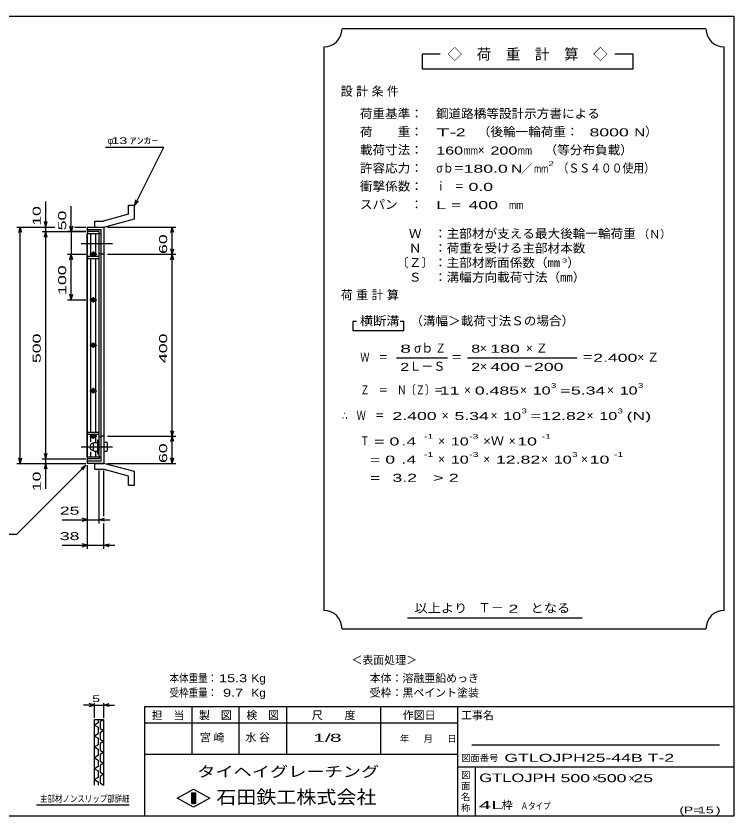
# Model space of a CAD drawing. Units: millimetres, scale not verified. Extents: x -1456 to 1385, y -1026 to 843.
# Drawn here: x -193 to 1385, y -917 to 843 of the extents above; entities that cross this region are included whole.
import ezdxf
from ezdxf.enums import TextEntityAlignment as Align

# ---------------------------------------------------------------- set-up
doc = ezdxf.new("R2010")
doc.units = ezdxf.units.MM
doc.header["$LTSCALE"] = 8
doc.linetypes.add('CHAIN', pattern=[18.5, 12, -1.5, 3.5, -1.5])
for name, color, linetype, lineweight in [('0_2', 150, 'Continuous', 25), ('16', 3, 'Continuous', 25), ('19', 6, 'Continuous', 25), ('22', 4, 'Continuous', 25), ('24', 2, 'Continuous', 25), ('32', 4, 'Continuous', 25)]:
    doc.layers.add(name, color=color, linetype=linetype, lineweight=lineweight)
doc.styles.add('ベクトル', font='')
doc.styles.get('ベクトル').set_extended_font_data('ベクトル')

msp = doc.modelspace()

# ---------------------------------------------------------------- linework, layer by layer
at = {"layer": '0_2'}
for p, q in [((-1383.2, 842.8), (1384.8, 842.8)), ((1384.8, 842.8), (1384.8, -917.2)), ((1384.8, -677.2), (88.8, -677.2)), ((88.8, -677.2), (88.8, -917.2)), ((192.8, -677.2), (192.8, -781.2)), ((296.8, -781.2), (296.8, -677.2)), ((400.8, -677.2), (400.8, -781.2)), ((608.8, -781.2), (608.8, -677.2)), ((776.8, -677.2), (776.8, -917.2)), ((776.8, -713.2), (88.8, -713.2)), ((1352.8, -761.2), (808.8, -761.2)), ((88.8, -781.2), (776.8, -781.2)), ((776.8, -809.2), (1384.8, -809.2)), ((816.8, -917.2), (816.8, -809.2)), ((160.8, -878), (196.8, -858)), ((196.8, -858), (232.8, -878)), ((196.8, -898), (160.8, -878)), ((192.8, -866), (200.8, -866)), ((192.8, -890), (192.8, -866)), ((192.8, -866), (194.4, -866)), ((194.4, -866), (194.4, -890)), ((196, -890), (196, -866)), ((196, -866), (197.6, -866)), ((232.8, -878), (196.8, -898)), ((197.6, -866), (197.6, -890)), ((199.2, -890), (199.2, -866)), ((199.2, -866), (200.8, -866)), ((200.8, -866), (200.8, -890)), ((200.8, -866), (200.8, -890)), ((200.8, -890), (192.8, -890)), ((194.4, -890), (196, -890)), ((197.6, -890), (199.2, -890)), ((1384.8, -917.2), (-1383.2, -917.2))]:
    msp.add_line(p, q, dxfattribs=at)
at = {"layer": '16'}
for p, q in [((-36.7, -127), (-36.7, 364)), ((-36.7, 364), (-36, 364)), ((-11, 368.5), (-36, 368.5)), ((-36, 368.5), (-36, 364)), ((-36, 364), (-11, 364)), ((-36, -127), (-36, 364)), ((-36, 364), (-11, 364)), ((-29, 314), (-29, 364)), ((-18, 314), (-18, 364)), ((-11, 364), (-11, 368.5)), ((-11, -127), (-11, 364)), ((-11, 364), (-6.5, 364)), ((-6.5, 320), (-6.5, 364)), ((-31.5, 318.5), (-15.5, 318.5)), ((-25.5, 321.5), (-21.5, 321.5)), ((-23.5, 314), (-23.5, 324.5)), ((-11, 320), (-6.5, 320)), ((-36, 314), (-36, 309.5)), ((-11, 314), (-36, 314)), ((-36, 309.5), (-11, 309.5)), ((-29, -72.5), (-29, 309.5)), ((-25.5, 315.5), (-21.5, 315.5)), ((-18, -72.5), (-18, 309.5)), ((-11, 309.5), (-11, 314)), ((-31.5, 218.5), (-15.5, 218.5)), ((-25.5, 221.5), (-21.5, 221.5)), ((-25.5, 215.5), (-21.5, 215.5)), ((-23.5, 212.5), (-23.5, 224.5)), ((-23.5, 112.5), (-23.5, 124.5)), ((-31.5, 118.5), (-15.5, 118.5)), ((-25.5, 121.5), (-21.5, 121.5)), ((-25.5, 115.5), (-21.5, 115.5)), ((-31.5, 18.5), (-15.5, 18.5)), ((-25.5, 21.5), (-21.5, 21.5)), ((-23.5, 12.5), (-23.5, 24.5)), ((-25.5, 15.5), (-21.5, 15.5)), ((-36, -77), (-36, -72.5)), ((-36, -72.5), (-11, -72.5)), ((-36, -77), (-11, -77)), ((-31.5, -81.5), (-15.5, -81.5)), ((-29, -94), (-29, -77)), ((-25.5, -78.5), (-21.5, -78.5)), ((-25.5, -84.5), (-21.5, -84.5)), ((-23.5, -87.5), (-23.5, -77)), ((-18, -94), (-18, -77)), ((-11, -77), (-11, -72.5)), ((-11, -83), (-6.5, -83)), ((-6.5, -127), (-6.5, -83)), ((-23.3, -97), (-21.8, -95.5)), ((-23.3, -113), (-23.3, -97)), ((-21.8, -105), (-23.3, -103.5)), ((-23.3, -106.5), (-21.8, -105)), ((-21.8, -95.5), (-14.8, -95.5)), ((-21.8, -105), (-14.8, -105)), ((-13.3, -97), (-14.8, -95.5)), ((-13.3, -103.5), (-14.8, -105)), ((-13.3, -106.5), (-14.8, -105)), ((-13.3, -120.5), (-13.3, -89.5)), ((-13.3, -89.5), (-11, -89.5)), ((-11, -120.5), (-11, -89.5)), ((-29, -127), (-29, -116)), ((-23.3, -113), (-21.8, -114.5)), ((-21.8, -114.5), (-14.8, -114.5)), ((-18, -127), (-18, -116)), ((-14.8, -114.5), (-13.3, -113)), ((-13.3, -120.5), (-11, -120.5)), ((-36.7, -127), (-36, -127)), ((-36, -127), (-11, -127)), ((-36, -131.5), (-36, -127)), ((-36, -127), (-11, -127)), ((-11, -131.5), (-36, -131.5)), ((-11, -127), (-11, -131.5)), ((-11, -127), (-6.5, -127))]:
    msp.add_line(p, q, dxfattribs=at)
at = {"layer": '16', "linetype": 'CHAIN'}
for p, q in [((-50.6, 342), (18.4, 342)), ((-50.6, -105), (18.4, -105))]:
    msp.add_line(p, q, dxfattribs=at)
at = {"layer": '16'}
for centre, radius, start, end in [((-25.5, 318.5), 3, 90, 270), ((-23.5, 318.5), 4, 46.6, 133.4), ((-21.5, 318.5), 3, 270, 90), ((-23.5, 318.5), 4, 226.6, 313.4), ((-25.5, 218.5), 3, 90, 270), ((-23.5, 218.5), 4, 46.6, 133.4), ((-23.5, 218.5), 4, 226.6, 313.4), ((-21.5, 218.5), 3, 270, 90), ((-25.5, 118.5), 3, 90, 270), ((-23.5, 118.5), 4, 46.6, 133.4), ((-23.5, 118.5), 4, 226.6, 313.4), ((-21.5, 118.5), 3, 270, 90), ((-25.5, 18.5), 3, 90, 270), ((-23.5, 18.5), 4, 46.6, 133.4), ((-21.5, 18.5), 3, 270, 90), ((-23.5, 18.5), 4, 226.6, 313.4), ((-25.5, -81.5), 3, 90, 270), ((-23.5, -81.5), 4, 46.6, 133.4), ((-23.5, -81.5), 4, 226.6, 313.4), ((-21.5, -81.5), 3, 270, 90), ((-23.3, -105), 8, 90, 270)]:
    msp.add_arc(centre, radius, start, end, dxfattribs=at)
at = {"layer": '19'}
for p, q in [((54.1, 426.6), (67.1, 426.6)), ((54.1, 406.6), (54.1, 426.6)), ((67.1, 396.6), (67.1, 426.6)), ((54.1, 406.6), (-2.2, 391.5)), ((-20.5, 391.5), (-2.2, 391.5)), ((-20.5, 378.5), (-20.5, 391.5)), ((-0.5, 378.5), (67.1, 396.6)), ((-36, 368.5), (-36, 378.5)), ((-36, 378.5), (-0.5, 378.5)), ((-6.5, 372.5), (-36, 372.5)), ((-20.5, 378.5), (-0.5, 378.5)), ((-6.5, -135.5), (-6.5, 372.5)), ((-0.5, 378.5), (-0.5, -141.5)), ((-0.5, 318.5), (-6.5, 318.5)), ((-0.5, -81.5), (-6.5, -81.5)), ((6, -95.5), (-0.5, -95.5)), ((-0.5, -95.5), (-0.5, -114.5)), ((-0.5, -105), (6, -105)), ((7.5, -97), (6, -95.5)), ((7.5, -103.5), (6, -105)), ((6, -105), (7.5, -106.5)), ((7.5, -113), (7.5, -97)), ((-0.5, -114.5), (6, -114.5)), ((6, -114.5), (7.5, -113)), ((-36, -141.5), (-36, -131.5)), ((-36, -135.5), (-6.5, -135.5)), ((-0.5, -141.5), (-36, -141.5)), ((-20.5, -141.5), (-0.5, -141.5)), ((-20.5, -154.5), (-20.5, -141.5)), ((-20.5, -154.5), (-2.2, -154.5)), ((54.1, -169.6), (-2.2, -154.5)), ((67.1, -159.6), (-0.5, -141.5)), ((54.1, -189.6), (54.1, -169.6)), ((67.1, -189.6), (67.1, -159.6)), ((54.1, -189.6), (67.1, -189.6))]:
    msp.add_line(p, q, dxfattribs=at)
at = {"layer": '22'}
for p, q in [((3.5, 554.5), (131.5, 554.5)), ((67.5, 426.5), (131.5, 554.5)), ((-128, 378.5), (-128, 434.5)), ((-72, 368.5), (-72, 424.5)), ((67.5, 426.5), (69.9, 438.2)), ((67.5, 426.5), (75.5, 435.3)), ((-128, 378.5), (-131.2, 390.5)), ((-128, 378.5), (-124.8, 390.5)), ((-192, 378.5), (-108, 378.5)), ((-187.2, 366.5), (-184, 378.5)), ((-180.8, 366.5), (-184, 378.5)), ((-184, -141.5), (-184, 378.5)), ((-136, 378.5), (-108, 378.5)), ((-128, 368.5), (-128, 378.5)), ((-72, 368.5), (-75.2, 380.5)), ((-68.8, 380.5), (-72, 368.5)), ((-64, 378.5), (-40, 378.5)), ((-64, 378.5), (-40, 378.5)), ((7.5, 378.5), (157.9, 378.5)), ((146.7, 366.5), (149.9, 378.5)), ((153.1, 366.5), (149.9, 378.5)), ((149.9, 318.5), (149.9, 378.5)), ((-136, 368.5), (-40, 368.5)), ((-131.2, 356.5), (-128, 368.5)), ((-124.8, 356.5), (-128, 368.5)), ((-128, -131.5), (-128, 368.5)), ((-40, 368.5), (-80, 368.5)), ((-72, 368.5), (-72, 318.5)), ((-80, 318.5), (-40, 318.5)), ((-75.2, 306.5), (-72, 318.5)), ((-68.8, 306.5), (-72, 318.5)), ((-72, 218.5), (-72, 318.5)), ((7.5, 318.5), (157.9, 318.5)), ((149.9, 318.5), (146.7, 330.5)), ((146.7, 306.5), (149.9, 318.5)), ((149.9, 318.5), (153.1, 330.5)), ((153.1, 306.5), (149.9, 318.5)), ((149.9, -81.5), (149.9, 318.5)), ((-72, 218.5), (-75.2, 230.5)), ((-72, 218.5), (-68.8, 230.5)), ((-80, 218.5), (-40, 218.5)), ((149.9, -81.5), (146.7, -69.5)), ((149.9, -81.5), (153.1, -69.5)), ((7.5, -81.5), (157.9, -81.5)), ((146.7, -93.5), (149.9, -81.5)), ((153.1, -93.5), (149.9, -81.5)), ((149.9, -141.5), (149.9, -81.5)), ((-128, -131.5), (-131.2, -119.5)), ((-128, -131.5), (-124.8, -119.5)), ((-184, -141.5), (-187.2, -129.5)), ((-184, -141.5), (-180.8, -129.5)), ((-136, -131.5), (-40, -131.5)), ((-128, -141.5), (-128, -131.5)), ((149.9, -141.5), (146.7, -129.5)), ((149.9, -141.5), (153.1, -129.5)), ((-192, -141.5), (-40, -141.5)), ((-192, -297.5), (-40, -145.5)), ((-136, -141.5), (-40, -141.5)), ((-131.2, -153.5), (-128, -141.5)), ((-124.8, -153.5), (-128, -141.5)), ((-128, -197.5), (-128, -141.5)), ((-50.4, -151.9), (-40, -145.5)), ((-46.4, -155.9), (-40, -145.5)), ((-36, -273.5), (-36, -145.5)), ((-36, -329.5), (-36, -145.5)), ((-11, -273.5), (-11, -156.9)), ((-0.5, -257.5), (-0.5, -156.9)), ((7.5, -141.5), (157.9, -141.5)), ((-36, -265.5), (-48, -262.3)), ((-11, -265.5), (1, -262.3)), ((-92, -265.5), (-36, -265.5)), ((-48, -268.7), (-36, -265.5)), ((-36, -265.5), (-11, -265.5)), ((1, -268.7), (-11, -265.5)), ((-11, -265.5), (13, -265.5)), ((-0.5, -329.5), (-0.5, -273.5)), ((-352, -297.5), (-192, -297.5)), ((-92, -321.5), (-36, -321.5)), ((-36, -321.5), (-48, -318.3)), ((-48, -324.7), (-36, -321.5)), ((-36, -321.5), (-0.5, -321.5)), ((-0.5, -321.5), (11.5, -318.3)), ((11.5, -324.7), (-0.5, -321.5)), ((-0.5, -321.5), (23.5, -321.5))]:
    msp.add_line(p, q, dxfattribs=at)
at = {"layer": '24', "color": 4}
for p, q in [((1323.2, 814.8), (523.2, 814.8)), ((483.2, 774.8), (483.2, -465.2)), ((1363.2, -465.2), (1363.2, 774.8)), ((739.2, 758.8), (699.2, 758.8)), ((699.2, 758.8), (699.2, 726.8)), ((1163.2, 758.8), (1123.2, 758.8)), ((1163.2, 726.8), (1163.2, 758.8)), ((699.2, 726.8), (1163.2, 726.8)), ((555.2, 170.8), (547.2, 170.8)), ((547.2, 170.8), (547.2, 150.8)), ((659.2, 170.8), (651.2, 170.8)), ((659.2, 150.8), (659.2, 170.8)), ((547.2, 150.8), (659.2, 150.8)), ((643.2, 90.8), (755.2, 90.8)), ((799.2, 90.8), (1039.2, 90.8)), ((667.2, -481.2), (1051.2, -481.2)), ((523.2, -505.2), (1323.2, -505.2))]:
    msp.add_line(p, q, dxfattribs=at)
for centre, start, end in [((483.2, 814.8), 270, 0), ((1363.2, 814.8), 180, 270), ((483.2, -505.2), 0, 90), ((1363.2, -505.2), 90, 180)]:
    msp.add_arc(centre, 40, start, end, dxfattribs=at)
at = {"layer": '32'}
for p, q in [((-20.8, -673.2), (-44.8, -673.2)), ((-20.8, -673.2), (-32.8, -670)), ((-32.8, -676.4), (-20.8, -673.2)), ((-20.8, -701.2), (-20.8, -669.2)), ((-20.8, -673.2), (-0.8, -673.2)), ((-0.8, -669.2), (-0.8, -701.2)), ((-0.8, -673.2), (11.2, -670)), ((11.2, -676.4), (-0.8, -673.2)), ((-0.8, -673.2), (23.2, -673.2)), ((-20.8, -705.2), (-0.8, -705.2)), ((-20.8, -849.2), (-20.8, -705.2)), ((-12.8, -712.4), (-20.8, -717.2)), ((-20.8, -717.2), (-12.8, -722)), ((-12.8, -705.2), (-12.8, -712.4)), ((-0.8, -705.2), (-8.8, -710)), ((-8.8, -710), (-8.8, -724.4)), ((-0.8, -705.2), (-0.8, -849.2)), ((-12.8, -736.4), (-20.8, -741.2)), ((-12.8, -722), (-12.8, -736.4)), ((-8.8, -724.4), (-0.8, -729.2)), ((-0.8, -729.2), (-8.8, -734)), ((-8.8, -734), (-8.8, -748.4)), ((-20.8, -741.2), (-12.8, -746)), ((-12.8, -746), (-12.8, -760.4)), ((-8.8, -748.4), (-0.8, -753.2)), ((-0.8, -753.2), (-8.8, -758)), ((-12.8, -760.4), (-20.8, -765.2)), ((-20.8, -765.2), (-12.8, -770)), ((-12.8, -770), (-12.8, -784.4)), ((-8.8, -758), (-8.8, -772.4)), ((-8.8, -772.4), (-0.8, -777.2)), ((-12.8, -784.4), (-20.8, -789.2)), ((-20.8, -789.2), (-12.8, -794)), ((-0.8, -777.2), (-8.8, -782)), ((-8.8, -782), (-8.8, -796.4)), ((-12.8, -808.4), (-20.8, -813.2)), ((-12.8, -794), (-12.8, -808.4)), ((-8.8, -796.4), (-0.8, -801.2)), ((-0.8, -801.2), (-8.8, -806)), ((-8.8, -806), (-8.8, -820.4)), ((-20.8, -813.2), (-12.8, -818)), ((-12.8, -818), (-12.8, -832.4)), ((-8.8, -820.4), (-0.8, -825.2)), ((-0.8, -825.2), (-8.8, -830)), ((-12.8, -832.4), (-20.8, -837.2)), ((-20.8, -837.2), (-12.8, -842)), ((-12.8, -842), (-12.8, -849.2)), ((-8.8, -830), (-8.8, -844.4)), ((-8.8, -844.4), (-0.8, -849.2)), ((55.2, -893.2), (-148.8, -893.2))]:
    msp.add_line(p, q, dxfattribs=at)

# ---------------------------------------------------------------- texts
at = {"layer": '0_2', "style": 'ベクトル'}
for s, height, p in [('担\u3000当', 17.6, (104.8, -695.6)), ('製\u3000図', 17.6, (208.8, -695.6)), ('検\u3000図', 17.6, (312.8, -695.6)), ('尺\u3000\u3000度', 17.6, (456.8, -695.6)), ('作図日', 17.6, (656.8, -695.6)), ('工事名', 17.6, (784.8, -695.6)), ('年', 14.7, (650.4, -747.2)), ('月', 14.7, (702.4, -747.2)), ('日', 14.7, (754.4, -747.2)), ('図面番号', 14.66, (784.8, -789.6)), ('図', 14.7, (784.8, -827.2)), ('面', 14.7, (784.8, -851.2)), ('名', 14.7, (784.8, -875.2)), ('称', 14.7, (784.8, -899.2))]:
    msp.add_text(s, height=height, dxfattribs=at).set_placement(p, align=Align.MIDDLE_LEFT)
at = {"layer": '0_2', "color": 222, "style": 'ベクトル'}
for s, height, width, p in [('タイヘイグレーチング', 23.46, 1.25, (204.8, -819.6)), ('石田鉄工株式会社', 29.33, 1.1, (246.8, -875.6))]:
    msp.add_text(s, height=height, dxfattribs=dict(at, width=width)).set_placement(p, align=Align.MIDDLE_LEFT)
at = {"layer": '22', "color": 2, "style": 'ベクトル'}
for s, height, p in [('φ', 14.7, (7.5, 568.5)), ('＜表面処理＞', 17.6, (544, -574)), ('本体：', 17.6, (584, -614)), ('溶融亜鉛めっき', 17.6, (656, -614)), ('受枠：', 17.6, (584, -646)), ('黒ペイント塗装', 17.6, (656, -646)), ('×', 17.6, (1072.8, -834)), ('×', 17.6, (1152.8, -834)), ('枠', 17.6, (874.4, -893.2))]:
    msp.add_text(s, height=height, dxfattribs=at).set_placement(p, align=Align.MIDDLE_LEFT)
for s, height, width, p in [(' 13 ', 14.66, 1.6, (7.5, 568.5)), ('ｱﾝｶｰ', 14.66, 1.6, (55.5, 568.5)), (' 25 ', 17.6, 1.65, (-108, -245.5)), (' 38 ', 17.6, 1.65, (-108, -301.5)), ('本体重量：', 17.6, 0.85, (144, -614)), (' 15.3', 17.6, 1.35, (244, -614)), ('Kg', 17.6, 1.1, (324, -614)), ('受枠重量：', 17.6, 0.85, (144, -646)), ('  9.7', 17.6, 1.35, (244, -646)), ('Kg', 17.6, 1.1, (324, -646)), ('1/', 17.6, 2, (459.2, -745.2)), (' 8 ', 17.6, 2, (483.2, -745.2)), ('GTLOJPH25-44B T-2            ', 17.6, 1.65, (880, -789.2)), ('GTLOJPH', 18.77, 1.45, (824.8, -833.2)), (' 500 ', 17.6, 1.65, (992.8, -834)), (' 500 ', 17.6, 1.65, (1072.8, -834)), (' 25 ', 17.6, 1.65, (1152.8, -834)), ('4L', 17.6, 2.05, (824, -893.2)), ('Ａタイプ', 14.66, 0.8, (916, -895.2)), ('(P=', 14.66, 1.55, (1264.8, -904)), (' 15 ', 14.66, 1.6, (1296.8, -904)), (')', 14.7, 1.6, (1344.8, -904))]:
    msp.add_text(s, height=height, dxfattribs=dict(at, width=width)).set_placement(p, align=Align.MIDDLE_LEFT)
at = {"layer": '22', "color": 2, "style": 'ベクトル', "width": 1.65}
for s, p in [(' 10 ', (-148, 370.5)), (' 50 ', (-92, 360.5)), (' 60 ', (129.9, 308.5)), (' 100 ', (-92, 218.5)), (' 500 ', (-148, 68.5)), (' 400 ', (129.9, 68.5)), (' 60 ', (129.9, -151.5)), (' 10 ', (-148, -213.5))]:
    msp.add_text(s, height=17.6, rotation=90, dxfattribs=at).set_placement(p, align=Align.MIDDLE_LEFT)
at = {"layer": '22', "color": 2, "char_height": 17.6, "attachment_point": 4, "style": 'ベクトル'}
for s, insert in [('\\T1.25;宮崎\u3000', (210.8, -745.2)), ('\\T1.25;水谷\u3000', (310.8, -745.2))]:
    msp.add_mtext(s, dxfattribs=dict(at, insert=insert))
at = {"layer": '24', "style": 'ベクトル'}
for s, height, p in [('◇\u3000荷\u3000重\u3000計\u3000算\u3000◇', 23.46, (755.2, 758.8)), ('）', 19.4, (1189.6, 588)), ('×', 19.4, (821.6, 548)), ('／', 17.6, (917.2, 506.8)), ('（Ｎ）', 17.6, (1174.4, 362.8)), ('）', 19.4, (1018.4, 300)), ('σｂ', 19.35, (681.6, 112)), ('×', 19.4, (826.4, 112)), ('Ｌ－Ｓ', 19.35, (671.2, 72)), ('×', 19.4, (826.4, 72)), ('×', 19.4, (791.2, 20)), ('×', 19.4, (914.4, 20)), ('×', 19.4, (1105.6, 20)), ('×', 19.4, (742.4, -36)), ('×', 19.4, (849.6, -36)), ('×', 19.4, (1060.8, -36)), ('×', 19.4, (734.4, -92)), ('×', 19.4, (889.6, -92)), ('×', 19.4, (734.4, -132)), ('×', 19.4, (833.6, -132)), ('×', 19.4, (960.8, -132)), ('×', 19.4, (1048.8, -132)), ('Ｔ－', 20.53, (822.4, -459.2))]:
    msp.add_text(s, height=height, dxfattribs=at).set_placement(p, align=Align.MIDDLE_LEFT)
for s, height, width, p in [('荷重基準：\u3000', 19.35, 1.05, (562.4, 628)), ('鋼道路橋等設計示方書による', 19.35, 1.05, (729.6, 628)), ('荷\u3000\u3000重：\u3000', 19.35, 1.05, (562.4, 588)), ('（後輪一輪荷重：', 19.35, 1.05, (821.6, 588)), ('T-', 17.6, 2, (730.4, 586.8)), (' 2 ', 17.6, 1.65, (762.4, 586.8)), ('  8000', 17.6, 1.65, (1045.6, 586.8)), ('N', 17.6, 1.4, (1165.6, 586.8)), ('載荷寸法：\u3000', 19.35, 1.05, (562.4, 548)), ('160', 17.6, 1.5, (730.4, 546.8)), ('mm', 17.6, 0.8, (790.4, 546.8)), ('200', 17.6, 1.5, (849.6, 546.8)), ('mm', 17.6, 0.8, (909.6, 546.8)), ('\u3000（等分布負載）', 19.35, 1.05, (940.8, 548)), ('許容応力：\u3000', 19.35, 1.05, (562.4, 508)), ('σｂ＝', 19.35, 0.9, (730.4, 508)), ('180.0', 17.6, 1.65, (790.4, 506.8)), ('N', 17.6, 1.4, (895.2, 506.8)), ('mm', 17.6, 0.8, (945.2, 506.8)), ('2', 10.6, 1.5, (977.2, 518)), ('（ＳＳ４００使用）', 19.35, 0.9, (997.2, 508)), ('衝撃係数：\u3000', 19.35, 1.05, (562.4, 468)), ('ｉ\u3000＝', 19.35, 0.75, (730.4, 468)), (' 0.0', 17.6, 1.65, (790.4, 466.8)), ('スパン\u3000：\u3000', 19.35, 1.05, (562.4, 428)), ('L =', 17.6, 1.65, (730.4, 426.8)), (' 400 ', 17.6, 1.65, (790.4, 426.8)), ('mm', 17.6, 0.8, (890.4, 426.8)), ('\u3000Ｗ\u3000：主部材が支える最大後輪一輪荷重', 19.35, 1.05, (642.4, 364)), ('\u3000Ｎ\u3000：荷重を受ける主部材本数', 19.35, 1.05, (642.4, 332)), ('〔Ｚ〕：主部材断面係数（㎜', 19.35, 1.05, (642.4, 300)), ('3', 8.8, 1.8, (1006.4, 304.8)), ('\u3000Ｓ\u3000：溝幅方向載荷寸法（㎜）', 19.35, 1.05, (642.4, 268)), ('横断溝', 19.35, 1.1, (562.4, 172)), ('\u3000（溝幅＞載荷寸法Ｓの場合）', 19.35, 1.05, (645.6, 172)), ('8', 17.6, 1.8, (651.2, 110.8)), ('Ｚ', 19.4, 0.9, (728, 112)), ('8', 17.6, 1.5, (807.2, 110.8)), (' 180 ', 17.6, 1.65, (838.4, 110.8)), ('Ｗ\u3000＝', 19.35, 0.75, (563.2, 92)), ('＝', 19.4, 0.9, (763.2, 92)), ('＝', 19.4, 0.9, (1051.2, 92)), ('2.400', 17.6, 1.65, (1075.2, 90.8)), ('2', 17.6, 1.5, (651.2, 70.8)), ('2', 17.6, 1.5, (807.2, 70.8)), (' 400 ', 17.6, 1.65, (838.4, 70.8)), ('－', 19.4, 0.75, (922.4, 72)), (' 200 ', 17.6, 1.65, (934.4, 70.8)), ('3', 10.6, 1.5, (982.4, 30)), ('3', 10.6, 1.5, (1173.6, 30)), ('Ｚ\u3000＝\u3000Ｎ〔Ｚ〕＝', 19.35, 0.75, (563.2, 20)), (' 11 ', 17.6, 1.65, (727.2, 18.8)), ('0.485', 17.6, 1.65, (815.2, 18.8)), ('10', 17.6, 1.5, (942.4, 18.8)), ('=', 17.6, 1.7, (1002.4, 18.8)), ('5.34', 17.6, 1.65, (1026.4, 18.8)), ('10', 17.6, 1.5, (1133.6, 18.8)), ('∴\u3000Ｗ\u3000＝', 19.35, 0.75, (523.2, -36)), (' 2.400', 17.6, 1.65, (623.2, -37.2)), ('5.34', 17.6, 1.65, (770.4, -37.2)), ('10', 17.6, 1.5, (877.6, -37.2)), ('3', 10.6, 1.5, (917.6, -26)), ('=', 17.6, 1.7, (937.6, -37.2)), ('12.82', 17.6, 1.65, (961.6, -37.2)), ('10', 17.6, 1.5, (1088.8, -37.2)), ('3', 10.6, 1.5, (1128.8, -26)), ('(N)', 17.6, 1.65, (1148.8, -37.2)), ('Ｔ', 19.4, 0.75, (563.2, -92)), (' = 0', 17.6, 1.65, (583.2, -93.2)), (' .4 ', 17.6, 1.65, (643.2, -93.2)), ('-1', 10.56, 1.65, (703.2, -82)), ('10', 17.6, 1.5, (762.4, -93.2)), ('-3', 10.56, 1.65, (802.4, -82)), ('×Ｗ', 19.35, 1.1, (833.6, -92)), (' 10 ', 17.6, 1.65, (897.6, -93.2)), ('-1', 10.56, 1.65, (961.6, -82)), ('-1', 10.56, 1.65, (703.2, -122)), ('-3', 10.56, 1.65, (802.4, -122)), ('3', 10.6, 1.5, (1028.8, -122)), ('-1', 10.56, 1.65, (1120.8, -122)), ('  = 0', 17.6, 1.65, (563.2, -133.2)), (' .4 ', 17.6, 1.65, (643.2, -133.2)), ('10', 17.6, 1.5, (762.4, -133.2)), ('12.82', 17.6, 1.65, (861.6, -133.2)), ('10', 17.6, 1.5, (988.8, -133.2)), (' 10 ', 17.6, 1.65, (1056.8, -133.2)), ('  =', 17.6, 1.65, (563.2, -173.2)), (' 3.2', 17.6, 1.65, (623.2, -173.2)), ('>', 17.6, 1.7, (723.2, -173.2)), (' 2 ', 17.6, 1.65, (747.2, -173.2)), ('以上より\u3000', 19.35, 1.1, (682.4, -460)), (' 2 ', 17.6, 1.65, (878.4, -461.2)), ('となる', 19.35, 1.1, (937.6, -460))]:
    msp.add_text(s, height=height, dxfattribs=dict(at, width=width)).set_placement(p, align=Align.MIDDLE_LEFT)
at = {"layer": '24', "char_height": 19.35, "attachment_point": 4, "style": 'ベクトル'}
for s, insert in [('\\T1.28;設計条件', (520.4, 676)), ('\\T1.28;荷重計算', (520.4, 228)), ('\\T1.42;×Ｚ', (927.6, 112)), ('\\T1.42;×Ｚ', (1172.4, 92))]:
    msp.add_mtext(s, dxfattribs=dict(at, insert=insert))
at = {"layer": '32', "color": 2, "style": 'ベクトル'}
for s, width, p in [(' 5 ', 1.6, (-34.8, -659.2)), ('主部材ノンスリップ部詳細', 0.8, (-140.8, -879.2))]:
    msp.add_text(s, height=14.66, dxfattribs=dict(at, width=width)).set_placement(p, align=Align.MIDDLE_LEFT)

doc.saveas('drawing.dxf')
